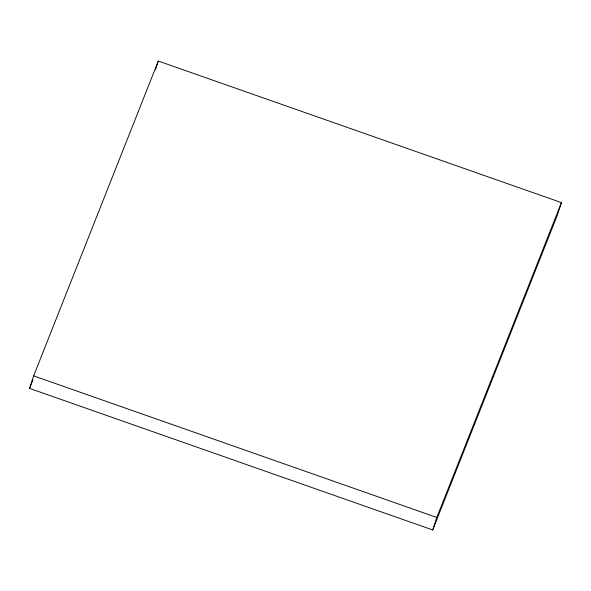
<?xml version="1.0" encoding="UTF-8"?>
<svg xmlns="http://www.w3.org/2000/svg" width="591" height="591" viewBox="0 0 591 591"><rect width="100%" height="100%" fill="white"/><g stroke="black" fill="none" stroke-linecap="round" stroke-linejoin="round"><path stroke-width="0.89" d="M29.55 388.39L33.643 375.883L158.299 61.043L561.45 202.61L557.357 215.117L432.701 529.957L29.55 388.39L32.948 379.814M155.566 69.383L158.299 61.043M432.701 529.957L436.793 517.45L561.45 202.61M33.643 375.883L436.793 517.45"/></g></svg>
